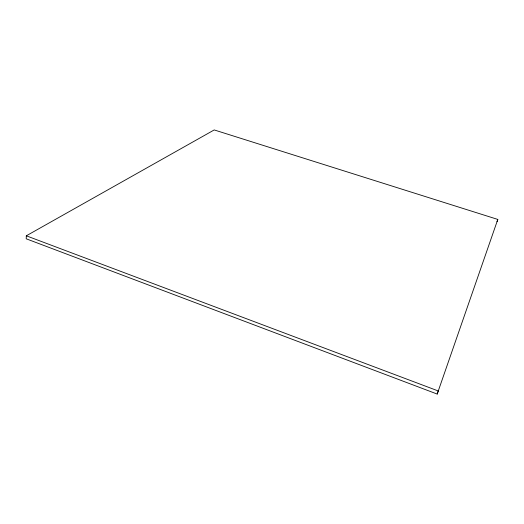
<?xml version="1.0" encoding="UTF-8"?>
<svg xmlns="http://www.w3.org/2000/svg" width="524" height="524" viewBox="0 0 524 524"><rect width="100%" height="100%" fill="white"/><g stroke="black" fill="none" stroke-linecap="round" stroke-linejoin="round"><path stroke-width="0.79" d="M26.311 235.8L26.2 238.787L437.199 394.061L497.8 219.425L214.211 129.939L26.311 235.8L438.247 390.956L437.199 394.061M497.04 221.665L497.8 219.425"/></g></svg>
